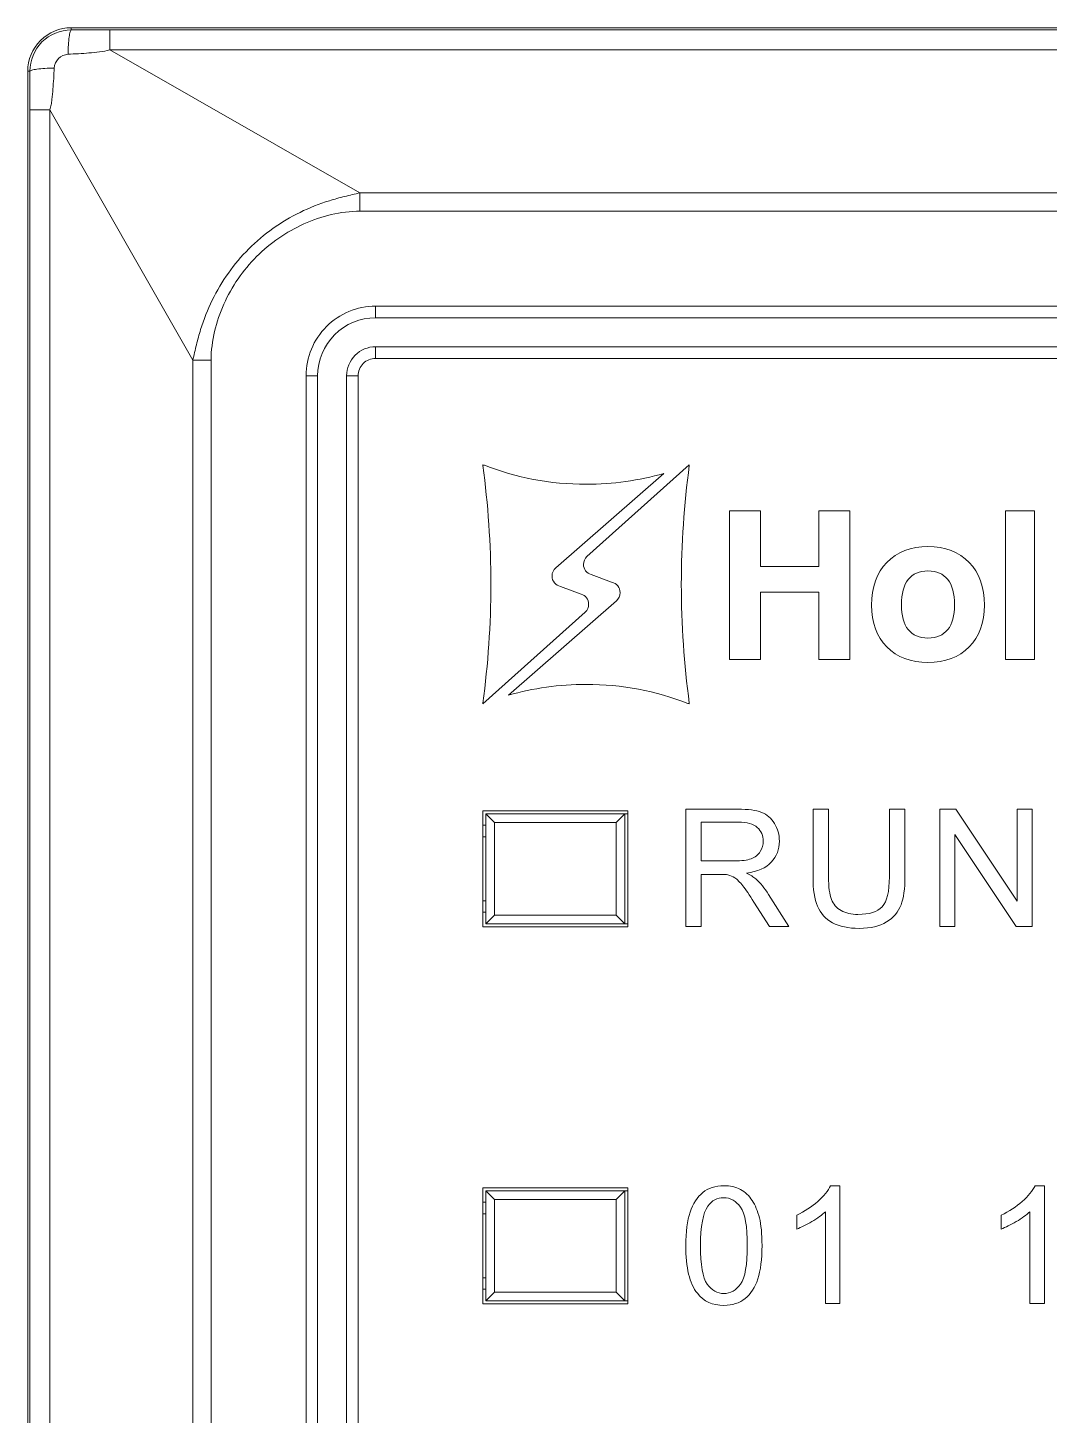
# Model space of a CAD drawing. Header units: millimetres. Extents: x 33157 to 59611, y -29750 to 1750.
# Drawn here: x 53816.45 to 53834.07, y 1219.57 to 1243.49 of the extents above; entities that cross this region are included whole.
import ezdxf

# ---------------------------------------------------------------- set-up
doc = ezdxf.new("R2010")
doc.units = ezdxf.units.MM
doc.layers.get('0').update_dxf_attribs({"lineweight": 18})

msp = doc.modelspace()

# ---------------------------------------------------------------- linework, layer by layer
at = {"lineweight": 9}
for p, q in [((53817.20332195386, 1243.488717088622), (53817.20332195386, 1243.451817088622)), ((53817.86752195386, 1243.451017088621), (53817.86752195386, 1243.109217088626)), ((53816.45332195386, 1242.738717088622), (53816.45332195386, 1144.238817088626)), ((53816.49112195386, 1242.074517088622), (53816.49112195386, 1242.074517088622)), ((53816.49112195386, 1242.074517088622), (53816.49112195386, 1144.903017088626)), ((53816.83292195385, 1242.074517088622), (53816.83292195385, 1242.074517088622)), ((53816.83292195385, 1242.074517088622), (53816.83292195385, 1144.903017088626)), ((53822.18392195387, 1240.642617088619), (53822.18392195387, 1240.326417088625)), ((53822.45332195386, 1238.688717088619), (53822.45332195386, 1238.488717088622)), ((53822.45332195386, 1237.988717088622), (53822.45332195386, 1237.788717088624)), ((53819.29942195389, 1237.758117088626), (53819.29942195389, 1149.219417088622)), ((53819.61562195383, 1237.758117088626), (53819.61562195383, 1149.219417088622)), ((53821.25332195379, 1237.488717088622), (53821.25332195379, 1237.488717088622)), ((53821.25332195379, 1237.488717088622), (53821.25332195379, 1149.488817088626)), ((53821.45332195386, 1237.488717088622), (53821.45332195386, 1237.488717088622)), ((53821.45332195386, 1237.488717088622), (53821.45332195386, 1149.488817088626)), ((53821.95332195386, 1237.488717088622), (53821.95332195386, 1149.488817088626)), ((53822.15332195388, 1237.488717088622), (53822.15332195388, 1149.488817088626)), ((53824.30332195384, 1229.988717088622), (53824.30332195384, 1227.988717088622)), ((53824.35332195389, 1229.938717088619), (53824.35332195389, 1228.038717088624)), ((53824.50332195385, 1229.788717088624), (53824.50332195385, 1228.188717088626)), ((53826.60332195389, 1229.788717088624), (53826.60332195389, 1228.188717088626)), ((53826.75332195385, 1229.938717088619), (53826.75332195385, 1228.038717088624)), ((53826.80332195384, 1229.988717088622), (53826.80332195384, 1227.988717088622)), ((53824.30332195384, 1223.488717088622), (53824.30332195384, 1221.488717088622)), ((53824.35332195389, 1223.438717088619), (53824.35332195389, 1221.538717088624)), ((53826.75332195385, 1223.438717088619), (53826.75332195385, 1221.538717088624)), ((53826.80332195384, 1223.488717088622), (53826.80332195384, 1221.488717088622)), ((53824.50332195385, 1223.288717088624), (53824.50332195385, 1221.688717088626)), ((53826.60332195389, 1223.288717088624), (53826.60332195389, 1221.688717088626))]:
    msp.add_line(p, q, dxfattribs=at)
for points, knots in [([(53817.20332195386, 1243.488717088622), (53817.0044219539, 1243.488717088622), (53816.81372195387, 1243.409717088624), (53816.67302195388, 1243.269017088627), (53816.53242195384, 1243.128417088621), (53816.45332195386, 1242.937617088625), (53816.45332195386, 1242.738717088622)], [0, 0, 0, 0, 166070.6413442097, 166070.6413442097, 166070.6413442097, 332141.2826884193, 332141.2826884193, 332141.2826884193, 332141.2826884193]), ([(53817.20332195386, 1243.451817088622), (53817.01422195385, 1243.451917088627), (53816.8327219539, 1243.376817088625), (53816.69902195389, 1243.243117088627), (53816.56522195382, 1243.109317088624), (53816.49012195387, 1242.927917088622), (53816.49022195381, 1242.738717088622)], [0, 0, 0, 0, 166070.7921589367, 166070.7921589367, 166070.7921589367, 332141.5843178734, 332141.5843178734, 332141.5843178734, 332141.5843178734]), ([(53817.20332195386, 1243.451817088622), (53817.19892195389, 1243.451117088626), (53817.19602195381, 1243.446917088623), (53817.19362195381, 1243.442717088627), (53817.18902195388, 1243.434617088628), (53817.18642195388, 1243.426817088621), (53817.18412195388, 1243.418817088627), (53817.18062195389, 1243.406517088617), (53817.17762195387, 1243.393617088623), (53817.17522195387, 1243.380717088621), (53817.17192195383, 1243.363717088622), (53817.16932195388, 1243.346717088622), (53817.16712195389, 1243.329717088622), (53817.16132195385, 1243.285117088621), (53817.15742195384, 1243.240017088625), (53817.15452195382, 1243.194917088622), (53817.15102195388, 1243.140417088624), (53817.14892195384, 1243.085917088625), (53817.14782195391, 1243.031317088622)], [0, 0, 0, 0, 140990.8386749914, 140990.8386749914, 140990.8386749914, 281981.6773499827, 281981.6773499827, 281981.6773499827, 422972.5160249741, 422972.5160249741, 422972.5160249741, 563963.3546999654, 563963.3546999654, 563963.3546999654, 704954.1933749568, 704954.1933749568, 704954.1933749568, 845945.0320499482, 845945.0320499482, 845945.0320499482, 845945.0320499482]), ([(53816.91072195388, 1242.794217088624), (53816.91392195386, 1242.853717088627), (53816.94182195384, 1242.91301708862), (53816.98532195387, 1242.956617088625), (53817.02892195385, 1243.000217088622), (53817.08832195382, 1243.028117088623), (53817.14782195391, 1243.031317088622)], [0, 0, 0, 0, 166072.6093160397, 166072.6093160397, 166072.6093160397, 332145.2186320794, 332145.2186320794, 332145.2186320794, 332145.2186320794]), ([(53817.14782195391, 1243.031317088622), (53817.2080219538, 1243.034617088626), (53817.26822195386, 1243.03801708862), (53817.32852195387, 1243.041617088624), (53817.38882195383, 1243.045317088625), (53817.44922195384, 1243.049317088619), (53817.50942195385, 1243.054117088621), (53817.56962195386, 1243.059017088621), (53817.62972195386, 1243.064917088625), (53817.69012195382, 1243.07201708862), (53817.75042195389, 1243.079117088623), (53817.81112195386, 1243.087517088621), (53817.86752195386, 1243.109217088626)], [0, 0, 0, 0, 147262.2330783407, 147262.2330783407, 147262.2330783407, 294524.4661566815, 294524.4661566815, 294524.4661566815, 441786.6992350222, 441786.6992350222, 441786.6992350222, 589048.932313363, 589048.932313363, 589048.932313363, 589048.932313363]), ([(53816.49022195381, 1242.738717088622), (53816.49092195385, 1242.74311708862), (53816.49522195388, 1242.746017088619), (53816.49932195384, 1242.748417088624), (53816.50742195381, 1242.753117088622), (53816.51522195384, 1242.755617088624), (53816.52332195381, 1242.757917088624), (53816.53552195381, 1242.76151708862), (53816.54842195384, 1242.764417088627), (53816.56132195381, 1242.766917088622), (53816.57832195386, 1242.770217088626), (53816.59532195386, 1242.772717088621), (53816.61232195385, 1242.774917088624), (53816.65702195382, 1242.780817088628), (53816.70202195386, 1242.784617088626), (53816.74712195385, 1242.787517088626), (53816.80162195382, 1242.791017088625), (53816.8561219539, 1242.793117088622), (53816.91072195388, 1242.794217088624)], [0, 0, 0, 0, 140990.0165780626, 140990.0165780626, 140990.0165780626, 281980.0331561251, 281980.0331561251, 281980.0331561251, 422970.0497341877, 422970.0497341877, 422970.0497341877, 563960.0663122502, 563960.0663122502, 563960.0663122502, 704950.0828903127, 704950.0828903127, 704950.0828903127, 845940.0994683753, 845940.0994683753, 845940.0994683753, 845940.0994683753]), ([(53816.83292195385, 1242.074517088622), (53816.84402195385, 1242.102617088625), (53816.85082195383, 1242.132217088627), (53816.85642195386, 1242.162017088624), (53816.86202195384, 1242.191817088628), (53816.86632195381, 1242.221817088619), (53816.87012195387, 1242.251817088625), (53816.87772195382, 1242.31191708862), (53816.88312195385, 1242.372217088625), (53816.8879219539, 1242.43261708862), (53816.89262195383, 1242.492917088625), (53816.89672195385, 1242.553217088622), (53816.90042195385, 1242.613517088619), (53816.90412195386, 1242.673717088627), (53816.9075219539, 1242.734017088624), (53816.91072195388, 1242.794217088624)], [0, 0, 0, 0, 143622.5655447917, 143622.5655447917, 143622.5655447917, 287245.1310895834, 287245.1310895834, 287245.1310895834, 430867.6966343753, 430867.6966343753, 430867.6966343753, 574490.2621791669, 574490.2621791669, 574490.2621791669, 718112.8277239586, 718112.8277239586, 718112.8277239586, 718112.8277239586]), ([(53822.18392195387, 1240.642617088619), (53822.09582195382, 1240.620917088622), (53822.00722195386, 1240.601417088627), (53821.91912195387, 1240.579617088624), (53821.83092195387, 1240.557717088625), (53821.7433219539, 1240.533517088625), (53821.65662195386, 1240.506417088626), (53821.48332195383, 1240.452017088625), (53821.31352195386, 1240.385717088619), (53821.1501219539, 1240.306017088624), (53820.98672195388, 1240.226317088622), (53820.82982195388, 1240.133417088626), (53820.68162195382, 1240.028117088623), (53820.53352195389, 1239.922717088623), (53820.39412195385, 1239.80501708862), (53820.26562195385, 1239.676517088621), (53820.1370219538, 1239.547917088625), (53820.01932195386, 1239.408517088625), (53819.91402195386, 1239.260417088619), (53819.80872195386, 1239.112217088623), (53819.71572195387, 1238.955317088621), (53819.63602195381, 1238.791917088624), (53819.55642195387, 1238.628517088626), (53819.49002195386, 1238.458717088623), (53819.43572195384, 1238.285417088628), (53819.40852195383, 1238.198717088621), (53819.3843219539, 1238.111117088622), (53819.36252195386, 1238.022917088623), (53819.34062195387, 1237.934817088623), (53819.32112195387, 1237.84621708862), (53819.29942195389, 1237.758117088626)], [0, 0, 0, 0, 135985.941061256, 135985.941061256, 135985.941061256, 271971.8821225119, 271971.8821225119, 271971.8821225119, 407957.8231837678, 407957.8231837678, 407957.8231837678, 543943.7642450238, 543943.7642450238, 543943.7642450238, 679929.7053062797, 679929.7053062797, 679929.7053062797, 815915.6463675358, 815915.6463675358, 815915.6463675358, 951901.5874287917, 951901.5874287917, 951901.5874287917, 1087887.528490048, 1087887.528490048, 1087887.528490048, 1223873.469551303, 1223873.469551303, 1223873.469551303, 1359859.410612559, 1359859.410612559, 1359859.410612559, 1359859.410612559]), ([(53822.18392195387, 1240.326417088625), (53822.01792195385, 1240.326417088625), (53821.85152195386, 1240.304217088626), (53821.6893219539, 1240.266317088623), (53821.52712195388, 1240.228317088622), (53821.36912195388, 1240.174717088623), (53821.21712195388, 1240.106617088626), (53820.91432195387, 1239.97091708862), (53820.63552195385, 1239.778117088623), (53820.39972195388, 1239.542317088621), (53820.16392195386, 1239.306517088626), (53819.97112195384, 1239.027717088619), (53819.83552195386, 1238.724917088621), (53819.76742195382, 1238.573017088624), (53819.71372195389, 1238.414917088623), (53819.67572195389, 1238.252717088624), (53819.63782195384, 1238.090517088626), (53819.61542195382, 1237.924217088621), (53819.61562195383, 1237.758117088626)], [0, 0, 0, 0, 141003.238284278, 141003.238284278, 141003.238284278, 282006.4765685559, 282006.4765685559, 282006.4765685559, 423009.7148528338, 423009.7148528338, 423009.7148528338, 564012.9531371117, 564012.9531371117, 564012.9531371117, 705016.1914213897, 705016.1914213897, 705016.1914213897, 846019.4297056677, 846019.4297056677, 846019.4297056677, 846019.4297056677]), ([(53822.45332195386, 1238.688717088619), (53822.13512195388, 1238.688717088619), (53821.82992195388, 1238.562317088625), (53821.60482195384, 1238.337217088629), (53821.37982195387, 1238.112217088623), (53821.25342195386, 1237.806917088623), (53821.25342195386, 1237.488717088622)], [0, 0, 0, 0, 166093.0982008447, 166093.0982008447, 166093.0982008447, 332186.1964016894, 332186.1964016894, 332186.1964016894, 332186.1964016894]), ([(53822.45332195386, 1238.488717088622), (53822.18812195384, 1238.488717088622), (53821.93382195381, 1238.383317088621), (53821.74622195386, 1238.195817088621), (53821.55872195386, 1238.008317088621), (53821.45332195386, 1237.753917088623), (53821.45332195386, 1237.488717088622)], [0, 0, 0, 0, 166093.9180353395, 166093.9180353395, 166093.9180353395, 332187.836070679, 332187.836070679, 332187.836070679, 332187.836070679]), ([(53822.45332195386, 1237.988717088622), (53822.32072195385, 1237.988717088622), (53822.19362195381, 1237.936017088621), (53822.0998219539, 1237.842217088626), (53822.00602195386, 1237.748517088621), (53821.95332195386, 1237.621317088626), (53821.95332195386, 1237.488717088622)], [0, 0, 0, 0, 166095.9680945651, 166095.9680945651, 166095.9680945651, 332191.9361891302, 332191.9361891302, 332191.9361891302, 332191.9361891302]), ([(53822.45332195386, 1237.788717088624), (53822.37382195387, 1237.788717088624), (53822.29752195386, 1237.757117088622), (53822.24122195386, 1237.700817088626), (53822.18502195381, 1237.644617088619), (53822.15332195388, 1237.568317088619), (53822.15332195388, 1237.488717088622)], [0, 0, 0, 0, 166096.7880833786, 166096.7880833786, 166096.7880833786, 332193.5761667573, 332193.5761667573, 332193.5761667573, 332193.5761667573])]:
    msp.add_open_spline(points, degree=3, knots=knots, dxfattribs=at)
for points in [[(53850.40332195382, 1243.488717088622), (53850.40332195382, 1243.488717088622), (53817.20332195386, 1243.488717088622), (53817.20332195386, 1243.488717088622)], [(53817.20332195386, 1243.451817088622), (53817.42472195384, 1243.45131708862), (53817.64612195383, 1243.451017088621), (53817.86752195386, 1243.451017088621)], [(53817.86752195386, 1243.451017088621), (53817.86752195386, 1243.451017088621), (53849.73922195382, 1243.451017088621), (53849.73922195382, 1243.451017088621)], [(53817.86752195386, 1243.109217088626), (53817.86752195386, 1243.109217088626), (53849.73922195382, 1243.109217088626), (53849.73922195382, 1243.109217088626)], [(53817.86752195386, 1243.109217088626), (53817.86752195386, 1243.109217088626), (53822.18392195387, 1240.642617088619), (53822.18392195387, 1240.642617088619)], [(53816.49022195381, 1242.738717088622), (53816.49022195381, 1242.738717088622), (53816.45332195386, 1242.738717088622), (53816.45332195386, 1242.738717088622)], [(53816.49112195386, 1242.074517088622), (53816.49102195385, 1242.295917088624), (53816.49072195389, 1242.517317088627), (53816.49022195381, 1242.738717088622)], [(53816.49112195386, 1242.074517088622), (53816.49112195386, 1242.074517088622), (53816.83292195385, 1242.074517088622), (53816.83292195385, 1242.074517088622)], [(53816.83292195385, 1242.074517088622), (53816.83292195385, 1242.074517088622), (53819.29942195389, 1237.758117088626), (53819.29942195389, 1237.758117088626)], [(53845.42272195387, 1240.642617088619), (53845.42272195387, 1240.642617088619), (53822.18392195387, 1240.642617088619), (53822.18392195387, 1240.642617088619)], [(53845.42272195387, 1240.326417088625), (53845.42272195387, 1240.326417088625), (53822.18392195387, 1240.326417088625), (53822.18392195387, 1240.326417088625)], [(53822.45332195386, 1238.688717088619), (53822.45332195386, 1238.688717088619), (53845.15332195388, 1238.688717088619), (53845.15332195388, 1238.688717088619)], [(53822.45332195386, 1238.488717088622), (53822.45332195386, 1238.488717088622), (53845.15332195388, 1238.488717088622), (53845.15332195388, 1238.488717088622)], [(53845.15332195388, 1237.988717088622), (53845.15332195388, 1237.988717088622), (53822.45332195386, 1237.988717088622), (53822.45332195386, 1237.988717088622)], [(53819.61562195383, 1237.758117088626), (53819.61562195383, 1237.758117088626), (53819.29942195389, 1237.758117088626), (53819.29942195389, 1237.758117088626)], [(53845.15332195388, 1237.788717088624), (53845.15332195388, 1237.788717088624), (53822.45332195386, 1237.788717088624), (53822.45332195386, 1237.788717088624)], [(53821.25332195379, 1237.488717088622), (53821.25332195379, 1237.488717088622), (53821.45332195386, 1237.488717088622), (53821.45332195386, 1237.488717088622)], [(53822.15332195388, 1237.488717088622), (53822.15332195388, 1237.488717088622), (53821.95332195386, 1237.488717088622), (53821.95332195386, 1237.488717088622)], [(53826.80332195384, 1229.988717088622), (53826.80332195384, 1229.988717088622), (53824.30332195384, 1229.988717088622), (53824.30332195384, 1229.988717088622)], [(53824.35332195389, 1229.938717088619), (53824.35332195389, 1229.938717088619), (53826.80332195384, 1229.938717088619), (53826.80332195384, 1229.938717088619)], [(53824.35332195389, 1229.938717088619), (53824.35332195389, 1229.938717088619), (53824.50332195385, 1229.788717088624), (53824.50332195385, 1229.788717088624)], [(53826.60332195389, 1229.788717088624), (53826.60332195389, 1229.788717088624), (53824.50332195385, 1229.788717088624), (53824.50332195385, 1229.788717088624)], [(53826.75332195385, 1229.938717088619), (53826.75332195385, 1229.938717088619), (53826.60332195389, 1229.788717088624), (53826.60332195389, 1229.788717088624)], [(53824.35332195389, 1229.738717088622), (53824.35332195389, 1229.738717088622), (53824.30332195384, 1229.738717088622), (53824.30332195384, 1229.738717088622)], [(53824.35332195389, 1229.538717088624), (53824.35332195389, 1229.538717088624), (53824.30332195384, 1229.538717088624), (53824.30332195384, 1229.538717088624)], [(53824.30332195384, 1228.438717088619), (53824.30332195384, 1228.438717088619), (53824.35332195389, 1228.438717088619), (53824.35332195389, 1228.438717088619)], [(53824.30332195384, 1228.238717088622), (53824.30332195384, 1228.238717088622), (53824.35332195389, 1228.238717088622), (53824.35332195389, 1228.238717088622)], [(53824.35332195389, 1228.038717088624), (53824.35332195389, 1228.038717088624), (53824.50332195385, 1228.188717088626), (53824.50332195385, 1228.188717088626)], [(53824.50332195385, 1228.188717088626), (53824.50332195385, 1228.188717088626), (53826.60332195389, 1228.188717088626), (53826.60332195389, 1228.188717088626)], [(53826.75332195385, 1228.038717088624), (53826.75332195385, 1228.038717088624), (53826.60332195389, 1228.188717088626), (53826.60332195389, 1228.188717088626)], [(53824.30332195384, 1227.988717088622), (53824.30332195384, 1227.988717088622), (53826.80332195384, 1227.988717088622), (53826.80332195384, 1227.988717088622)], [(53824.35332195389, 1228.038717088624), (53824.35332195389, 1228.038717088624), (53826.80332195384, 1228.038717088624), (53826.80332195384, 1228.038717088624)], [(53826.80332195384, 1223.488717088622), (53826.80332195384, 1223.488717088622), (53824.30332195384, 1223.488717088622), (53824.30332195384, 1223.488717088622)], [(53824.35332195389, 1223.438717088619), (53824.35332195389, 1223.438717088619), (53826.80332195384, 1223.438717088619), (53826.80332195384, 1223.438717088619)], [(53824.35332195389, 1223.438717088619), (53824.35332195389, 1223.438717088619), (53824.50332195385, 1223.288717088624), (53824.50332195385, 1223.288717088624)], [(53826.75332195385, 1223.438717088619), (53826.75332195385, 1223.438717088619), (53826.60332195389, 1223.288717088624), (53826.60332195389, 1223.288717088624)], [(53824.35332195389, 1223.238717088622), (53824.35332195389, 1223.238717088622), (53824.30332195384, 1223.238717088622), (53824.30332195384, 1223.238717088622)], [(53826.60332195389, 1223.288717088624), (53826.60332195389, 1223.288717088624), (53824.50332195385, 1223.288717088624), (53824.50332195385, 1223.288717088624)], [(53824.35332195389, 1223.038717088624), (53824.35332195389, 1223.038717088624), (53824.30332195384, 1223.038717088624), (53824.30332195384, 1223.038717088624)], [(53824.30332195384, 1221.938717088626), (53824.30332195384, 1221.938717088626), (53824.35332195389, 1221.938717088626), (53824.35332195389, 1221.938717088626)], [(53824.30332195384, 1221.738717088622), (53824.30332195384, 1221.738717088622), (53824.35332195389, 1221.738717088622), (53824.35332195389, 1221.738717088622)], [(53824.35332195389, 1221.538717088624), (53824.35332195389, 1221.538717088624), (53824.50332195385, 1221.688717088626), (53824.50332195385, 1221.688717088626)], [(53824.50332195385, 1221.688717088626), (53824.50332195385, 1221.688717088626), (53826.60332195389, 1221.688717088626), (53826.60332195389, 1221.688717088626)], [(53826.75332195385, 1221.538717088624), (53826.75332195385, 1221.538717088624), (53826.60332195389, 1221.688717088626), (53826.60332195389, 1221.688717088626)], [(53824.30332195384, 1221.488717088622), (53824.30332195384, 1221.488717088622), (53826.80332195384, 1221.488717088622), (53826.80332195384, 1221.488717088622)], [(53824.35332195389, 1221.538717088624), (53824.35332195389, 1221.538717088624), (53826.80332195384, 1221.538717088624), (53826.80332195384, 1221.538717088624)]]:
    msp.add_open_spline(points, degree=3, dxfattribs=at)
for points, knots in [([(53825.99852195386, 1233.725117088623), (53825.99852195386, 1233.725117088623), (53825.99852195386, 1233.725317088618), (53825.99852195386, 1233.725317088618), (53825.99852195386, 1233.725317088618), (53825.64292195391, 1233.855317088623), (53825.64292195391, 1233.855317088623), (53825.55892195382, 1233.873017088627), (53825.49602195386, 1233.947517088622), (53825.49602195386, 1234.036717088624), (53825.49602195386, 1234.092417088621), (53825.52102195388, 1234.141717088627), (53825.55982195386, 1234.175717088627), (53825.55982195386, 1234.175717088627), (53825.5595219539, 1234.177217088625), (53825.5595219539, 1234.177217088625), (53825.5595219539, 1234.177217088625), (53827.42232195385, 1235.805717088624), (53827.42232195385, 1235.805717088624), (53826.9969219539, 1235.683917088624), (53826.54792195388, 1235.618017088622), (53826.08352195388, 1235.618017088622), (53825.46512195384, 1235.618017088622), (53824.87442195384, 1235.734417088621), (53824.3306219538, 1235.94501708862), (53824.32142195383, 1235.948217088619), (53824.31242195387, 1235.950917088623), (53824.30332195384, 1235.954117088623), (53824.30332195384, 1235.954117088623), (53824.30332195384, 1235.942317088622), (53824.30332195384, 1235.942317088622), (53824.39342195387, 1235.272317088624), (53824.44102195386, 1234.588717088627), (53824.44102195386, 1233.893917088623), (53824.44102195386, 1233.199217088623), (53824.39342195387, 1232.515517088621), (53824.30332195384, 1231.845517088623), (53824.30332195384, 1231.845517088623), (53824.30332195384, 1231.830817088623), (53824.30332195384, 1231.830817088623), (53824.30332195384, 1231.830817088623), (53826.07052195384, 1233.414217088619), (53826.07052195384, 1233.414217088619), (53826.07052195384, 1233.414217088619), (53826.07022195383, 1233.415217088623), (53826.07022195383, 1233.415217088623), (53826.10552195388, 1233.449117088625), (53826.12762195382, 1233.496417088624), (53826.12762195382, 1233.549217088621), (53826.12762195382, 1233.631717088625), (53826.07332195386, 1233.701117088626), (53825.99852195386, 1233.725117088623)], [0, 0, 0, 0, 132937.7111052367, 132937.7111052367, 132937.7111052367, 265875.4222104733, 265875.4222104733, 265875.4222104733, 398813.13331571, 398813.13331571, 398813.13331571, 531750.8444209467, 531750.8444209467, 531750.8444209467, 664688.5555261832, 664688.5555261832, 664688.5555261832, 797626.26663142, 797626.26663142, 797626.26663142, 930563.9777366567, 930563.9777366567, 930563.9777366567, 1063501.688841893, 1063501.688841893, 1063501.688841893, 1196439.39994713, 1196439.39994713, 1196439.39994713, 1329377.111052367, 1329377.111052367, 1329377.111052367, 1462314.822157603, 1462314.822157603, 1462314.822157603, 1595252.53326284, 1595252.53326284, 1595252.53326284, 1728190.244368077, 1728190.244368077, 1728190.244368077, 1861127.955473313, 1861127.955473313, 1861127.955473313, 1994065.66657855, 1994065.66657855, 1994065.66657855, 2127003.377683787, 2127003.377683787, 2127003.377683787, 2259941.088789023, 2259941.088789023, 2259941.088789023, 2259941.088789023]), ([(53826.16852195384, 1234.060817088619), (53826.16852195384, 1234.060817088619), (53826.16852195384, 1234.060717088622), (53826.16852195384, 1234.060717088622), (53826.16852195384, 1234.060717088622), (53826.52412195385, 1233.930717088624), (53826.52412195385, 1233.930717088624), (53826.60812195388, 1233.912817088625), (53826.67102195384, 1233.838517088618), (53826.67102195384, 1233.74941708862), (53826.67102195384, 1233.693517088621), (53826.64602195382, 1233.644217088622), (53826.6072219539, 1233.610217088623), (53826.6072219539, 1233.610217088623), (53826.60752195385, 1233.608817088622), (53826.60752195385, 1233.608817088622), (53826.60752195385, 1233.608817088622), (53824.74472195385, 1231.980217088625), (53824.74472195385, 1231.980217088625), (53825.1701219538, 1232.101917088621), (53825.61902195388, 1232.16791708862), (53826.08372195389, 1232.16791708862), (53826.70192195386, 1232.16791708862), (53827.2927219538, 1232.051617088626), (53827.83652195385, 1231.840917088623), (53827.84562195387, 1231.837717088624), (53827.85452195383, 1231.835017088619), (53827.86382195386, 1231.832017088622), (53827.86382195386, 1231.832017088622), (53827.86382195386, 1231.84361708862), (53827.86382195386, 1231.84361708862), (53827.77362195389, 1232.513717088623), (53827.72592195389, 1233.197217088622), (53827.72592195389, 1233.892217088622), (53827.72592195389, 1234.586917088622), (53827.77362195389, 1235.270517088619), (53827.86382195386, 1235.940717088619), (53827.86382195386, 1235.940717088619), (53827.86382195386, 1235.955017088622), (53827.86382195386, 1235.955017088622), (53827.86382195386, 1235.955017088622), (53826.09652195386, 1234.371917088618), (53826.09652195386, 1234.371917088618), (53826.09652195386, 1234.371917088618), (53826.09682195387, 1234.370717088627), (53826.09682195387, 1234.370717088627), (53826.06152195388, 1234.336917088622), (53826.03932195387, 1234.289617088624), (53826.03932195387, 1234.236917088623), (53826.03932195387, 1234.154117088627), (53826.0938219539, 1234.084917088622), (53826.16852195384, 1234.060817088619)], [0, 0, 0, 0, 132943.2483613268, 132943.2483613268, 132943.2483613268, 265886.4967226535, 265886.4967226535, 265886.4967226535, 398829.7450839803, 398829.7450839803, 398829.7450839803, 531772.993445307, 531772.993445307, 531772.993445307, 664716.2418066338, 664716.2418066338, 664716.2418066338, 797659.4901679606, 797659.4901679606, 797659.4901679606, 930602.7385292874, 930602.7385292874, 930602.7385292874, 1063545.986890614, 1063545.986890614, 1063545.986890614, 1196489.235251941, 1196489.235251941, 1196489.235251941, 1329432.483613268, 1329432.483613268, 1329432.483613268, 1462375.731974595, 1462375.731974595, 1462375.731974595, 1595318.980335921, 1595318.980335921, 1595318.980335921, 1728262.228697248, 1728262.228697248, 1728262.228697248, 1861205.477058575, 1861205.477058575, 1861205.477058575, 1994148.725419902, 1994148.725419902, 1994148.725419902, 2127091.973781228, 2127091.973781228, 2127091.973781228, 2260035.222142555, 2260035.222142555, 2260035.222142555, 2260035.222142555]), ([(53828.55752195381, 1235.162417088621), (53828.55752195381, 1235.162417088621), (53828.82492195382, 1235.162417088621), (53828.82492195382, 1235.162417088621), (53828.82492195382, 1235.162417088621), (53829.09422195386, 1235.162417088621), (53829.09422195386, 1235.162417088621), (53829.09422195386, 1235.162417088621), (53829.09422195386, 1234.201717088625), (53829.09422195386, 1234.201717088625), (53829.09422195386, 1234.201717088625), (53830.09782195386, 1234.201717088625), (53830.09782195386, 1234.201717088625), (53830.09782195386, 1234.201717088625), (53830.09782195386, 1235.162417088621), (53830.09782195386, 1235.162417088621), (53830.09782195386, 1235.162417088621), (53830.36522195387, 1235.162417088621), (53830.36522195387, 1235.162417088621), (53830.36522195387, 1235.162417088621), (53830.63452195386, 1235.162417088621), (53830.63452195386, 1235.162417088621), (53830.63452195386, 1235.162417088621), (53830.63452195386, 1232.596117088622), (53830.63452195386, 1232.596117088622), (53830.63452195386, 1232.596117088622), (53830.36702195384, 1232.596117088622), (53830.36702195384, 1232.596117088622), (53830.36702195384, 1232.596117088622), (53830.09782195386, 1232.596117088622), (53830.09782195386, 1232.596117088622), (53830.09782195386, 1232.596117088622), (53830.09782195386, 1233.759717088622), (53830.09782195386, 1233.759717088622), (53830.09782195386, 1233.759717088622), (53829.09422195386, 1233.759717088622), (53829.09422195386, 1233.759717088622), (53829.09422195386, 1233.759717088622), (53829.09422195386, 1232.596117088622), (53829.09422195386, 1232.596117088622), (53829.09422195386, 1232.596117088622), (53828.82672195385, 1232.596117088622), (53828.82672195385, 1232.596117088622), (53828.82672195385, 1232.596117088622), (53828.55752195381, 1232.596117088622), (53828.55752195381, 1232.596117088622), (53828.55752195381, 1232.596117088622), (53828.55752195381, 1235.162417088621), (53828.55752195381, 1235.162417088621)], [0, 0, 0, 0, 133190.4335982634, 133190.4335982634, 133190.4335982634, 266380.8671965267, 266380.8671965267, 266380.8671965267, 399571.3007947901, 399571.3007947901, 399571.3007947901, 532761.7343930535, 532761.7343930535, 532761.7343930535, 665952.1679913169, 665952.1679913169, 665952.1679913169, 799142.6015895802, 799142.6015895802, 799142.6015895802, 932333.0351878435, 932333.0351878435, 932333.0351878435, 1065523.468786107, 1065523.468786107, 1065523.468786107, 1198713.90238437, 1198713.90238437, 1198713.90238437, 1331904.335982634, 1331904.335982634, 1331904.335982634, 1465094.769580897, 1465094.769580897, 1465094.769580897, 1598285.20317916, 1598285.20317916, 1598285.20317916, 1731475.636777424, 1731475.636777424, 1731475.636777424, 1864666.070375687, 1864666.070375687, 1864666.070375687, 1997856.50397395, 1997856.50397395, 1997856.50397395, 2131046.937572214, 2131046.937572214, 2131046.937572214, 2131046.937572214]), ([(53833.31772195383, 1235.162417088621), (53833.31772195383, 1235.162417088621), (53833.56722195386, 1235.162417088621), (53833.56722195386, 1235.162417088621), (53833.56722195386, 1235.162417088621), (53833.81842195392, 1235.162417088621), (53833.81842195392, 1235.162417088621), (53833.81842195392, 1235.162417088621), (53833.81842195392, 1232.596117088622), (53833.81842195392, 1232.596117088622), (53833.81842195392, 1232.596117088622), (53833.56902195383, 1232.596117088622), (53833.56902195383, 1232.596117088622), (53833.56902195383, 1232.596117088622), (53833.31772195383, 1232.596117088622), (53833.31772195383, 1232.596117088622), (53833.31772195383, 1232.596117088622), (53833.31772195383, 1235.162417088621), (53833.31772195383, 1235.162417088621)], [0, 0, 0, 0, 141044.3534884877, 141044.3534884877, 141044.3534884877, 282088.7069769753, 282088.7069769753, 282088.7069769753, 423133.0604654629, 423133.0604654629, 423133.0604654629, 564177.4139539505, 564177.4139539505, 564177.4139539505, 705221.7674424382, 705221.7674424382, 705221.7674424382, 846266.1209309258, 846266.1209309258, 846266.1209309258, 846266.1209309258]), ([(53831.27212195387, 1232.813417088626), (53831.09682195387, 1232.991417088626), (53831.00922195384, 1233.231717088624), (53831.00922195384, 1233.534217088622), (53831.00922195384, 1233.843617088627), (53831.09682195387, 1234.089417088624), (53831.27212195387, 1234.271417088625), (53831.44732195387, 1234.453417088618), (53831.68342195385, 1234.544517088623), (53831.98042195381, 1234.544517088623), (53832.27962195382, 1234.544517088623), (53832.51652195384, 1234.453417088618), (53832.69132195388, 1234.271417088625), (53832.86592195385, 1234.089417088624), (53832.95332195386, 1233.843617088627), (53832.95332195386, 1233.534217088622), (53832.95332195386, 1233.231717088624), (53832.86592195385, 1232.991417088626), (53832.69132195388, 1232.813417088626), (53832.51652195384, 1232.635417088626), (53832.27962195382, 1232.546417088619), (53831.98042195381, 1232.546417088619), (53831.68342195385, 1232.546417088619), (53831.44732195387, 1232.635417088626), (53831.27212195387, 1232.813417088626)], [0, 0, 0, 0, 137903.1336116898, 137903.1336116898, 137903.1336116898, 275806.2672233796, 275806.2672233796, 275806.2672233796, 413709.4008350694, 413709.4008350694, 413709.4008350694, 551612.5344467591, 551612.5344467591, 551612.5344467591, 689515.6680584489, 689515.6680584489, 689515.6680584489, 827418.8016701387, 827418.8016701387, 827418.8016701387, 965321.9352818285, 965321.9352818285, 965321.9352818285, 1103225.068893518, 1103225.068893518, 1103225.068893518, 1103225.068893518]), ([(53832.32182195385, 1233.112417088625), (53832.39992195389, 1233.210217088621), (53832.43912195383, 1233.352617088625), (53832.43912195383, 1233.539817088626), (53832.43912195383, 1233.731417088624), (53832.39992195389, 1233.876817088625), (53832.32182195385, 1233.976217088624), (53832.24352195385, 1234.075517088626), (53832.12982195381, 1234.12501708862), (53831.98042195381, 1234.12501708862), (53831.83092195387, 1234.12501708862), (53831.7175219539, 1234.075517088626), (53831.63982195382, 1233.976217088624), (53831.56222195386, 1233.876817088625), (53831.52342195388, 1233.731417088624), (53831.52342195388, 1233.539817088626), (53831.52342195388, 1233.352617088625), (53831.56222195386, 1233.210217088621), (53831.63982195382, 1233.112417088625), (53831.7175219539, 1233.01471708862), (53831.83092195387, 1232.965917088623), (53831.98042195381, 1232.965917088623), (53832.12982195381, 1232.965917088623), (53832.24352195385, 1233.01471708862), (53832.32182195385, 1233.112417088625)], [0, 0, 0, 0, 137904.4590416507, 137904.4590416507, 137904.4590416507, 275808.9180833014, 275808.9180833014, 275808.9180833014, 413713.3771249521, 413713.3771249521, 413713.3771249521, 551617.8361666028, 551617.8361666028, 551617.8361666028, 689522.2952082534, 689522.2952082534, 689522.2952082534, 827426.7542499042, 827426.7542499042, 827426.7542499042, 965331.213291555, 965331.213291555, 965331.213291555, 1103235.672333206, 1103235.672333206, 1103235.672333206, 1103235.672333206]), ([(53827.80312195389, 1227.995817088624), (53827.80312195389, 1227.995817088624), (53827.80312195389, 1230.016517088618), (53827.80312195389, 1230.016517088618), (53827.80312195389, 1230.016517088618), (53828.69862195387, 1230.016517088618), (53828.69862195387, 1230.016517088618), (53828.87882195388, 1230.016517088618), (53829.01572195392, 1229.998217088622), (53829.10932195382, 1229.961917088622), (53829.2029219539, 1229.925717088627), (53829.27772195391, 1229.861717088621), (53829.33362195383, 1229.770017088624), (53829.38962195387, 1229.678317088627), (53829.41742195391, 1229.576717088625), (53829.41742195391, 1229.465717088628), (53829.41742195391, 1229.322217088622), (53829.37082195385, 1229.20131708862), (53829.27812195387, 1229.103017088623), (53829.18552195389, 1229.004717088625), (53829.04252195385, 1228.942617088622), (53828.8487219539, 1228.915817088622), (53828.91972195384, 1228.882017088625), (53828.97332195388, 1228.848117088623), (53829.01002195382, 1228.815217088624), (53829.08812195386, 1228.743717088626), (53829.16192195382, 1228.65381708862), (53829.23112195385, 1228.546117088627), (53829.23112195385, 1228.546117088627), (53829.58062195386, 1227.995817088624), (53829.58062195386, 1227.995817088624), (53829.58062195386, 1227.995817088624), (53829.24662195383, 1227.995817088624), (53829.24662195383, 1227.995817088624), (53829.24662195383, 1227.995817088624), (53828.97942195382, 1228.416317088624), (53828.97942195382, 1228.416317088624), (53828.90182195392, 1228.538117088625), (53828.83742195383, 1228.630817088626), (53828.78712195383, 1228.695217088622), (53828.73632195392, 1228.759717088622), (53828.69112195387, 1228.804417088621), (53828.65112195383, 1228.830217088624), (53828.61162195387, 1228.855617088622), (53828.57072195385, 1228.873517088621), (53828.52932195387, 1228.883917088628), (53828.49922195389, 1228.890017088619), (53828.44982195387, 1228.893317088623), (53828.38072195385, 1228.893317088623), (53828.38072195385, 1228.893317088623), (53828.07122195382, 1228.893317088623), (53828.07122195382, 1228.893317088623), (53828.07122195382, 1228.893317088623), (53828.07122195382, 1227.995817088624), (53828.07122195382, 1227.995817088624), (53828.07122195382, 1227.995817088624), (53827.80312195389, 1227.995817088624), (53827.80312195389, 1227.995817088624)], [0, 0, 0, 0, 132482.9318740959, 132482.9318740959, 132482.9318740959, 264965.8637481919, 264965.8637481919, 264965.8637481919, 397448.7956222881, 397448.7956222881, 397448.7956222881, 529931.7274963841, 529931.7274963841, 529931.7274963841, 662414.65937048, 662414.65937048, 662414.65937048, 794897.5912445759, 794897.5912445759, 794897.5912445759, 927380.523118672, 927380.523118672, 927380.523118672, 1059863.454992768, 1059863.454992768, 1059863.454992768, 1192346.386866864, 1192346.386866864, 1192346.386866864, 1324829.31874096, 1324829.31874096, 1324829.31874096, 1457312.250615056, 1457312.250615056, 1457312.250615056, 1589795.182489152, 1589795.182489152, 1589795.182489152, 1722278.114363248, 1722278.114363248, 1722278.114363248, 1854761.046237344, 1854761.046237344, 1854761.046237344, 1987243.97811144, 1987243.97811144, 1987243.97811144, 2119726.909985536, 2119726.909985536, 2119726.909985536, 2252209.841859631, 2252209.841859631, 2252209.841859631, 2384692.773733728, 2384692.773733728, 2384692.773733728, 2517175.705607824, 2517175.705607824, 2517175.705607824, 2517175.705607824]), ([(53831.31592195386, 1230.016517088618), (53831.31592195386, 1230.016517088618), (53831.58402195384, 1230.016517088618), (53831.58402195384, 1230.016517088618), (53831.58402195384, 1230.016517088618), (53831.58402195384, 1228.849517088624), (53831.58402195384, 1228.849517088624), (53831.58402195384, 1228.646317088627), (53831.56102195386, 1228.485017088628), (53831.51542195385, 1228.365517088627), (53831.46932195381, 1228.246517088628), (53831.38652195389, 1228.149117088622), (53831.26702195386, 1228.074417088625), (53831.14712195387, 1227.999617088623), (53830.99042195388, 1227.961917088622), (53830.79572195389, 1227.961917088622), (53830.60712195384, 1227.961917088622), (53830.45232195382, 1227.994417088623), (53830.33242195383, 1228.059817088623), (53830.21202195381, 1228.125217088622), (53830.12642195388, 1228.219217088627), (53830.07512195383, 1228.342917088623), (53830.02382195384, 1228.46661708862), (53829.99802195383, 1228.635517088624), (53829.99802195383, 1228.849517088624), (53829.99802195383, 1228.849517088624), (53829.99802195383, 1230.016517088618), (53829.99802195383, 1230.016517088618), (53829.99802195383, 1230.016517088618), (53830.26612195388, 1230.016517088618), (53830.26612195388, 1230.016517088618), (53830.26612195388, 1230.016517088618), (53830.26612195388, 1228.850017088626), (53830.26612195388, 1228.850017088626), (53830.26612195388, 1228.674517088621), (53830.28252195384, 1228.544717088618), (53830.31502195387, 1228.461917088622), (53830.34742195384, 1228.378717088621), (53830.40292195386, 1228.314217088628), (53830.48242195385, 1228.269617088619), (53830.56152195382, 1228.224417088626), (53830.65832195388, 1228.201817088622), (53830.77262195384, 1228.201817088622), (53830.96832195388, 1228.201817088622), (53831.10802195388, 1228.246517088628), (53831.19132195388, 1228.335417088623), (53831.27452195387, 1228.424817088621), (53831.31592195386, 1228.596017088625), (53831.31592195386, 1228.850017088626), (53831.31592195386, 1228.850017088626), (53831.31592195386, 1230.016517088618), (53831.31592195386, 1230.016517088618)], [0, 0, 0, 0, 132958.4773391568, 132958.4773391568, 132958.4773391568, 265916.9546783137, 265916.9546783137, 265916.9546783137, 398875.4320174706, 398875.4320174706, 398875.4320174706, 531833.9093566274, 531833.9093566274, 531833.9093566274, 664792.3866957843, 664792.3866957843, 664792.3866957843, 797750.8640349412, 797750.8640349412, 797750.8640349412, 930709.3413740981, 930709.3413740981, 930709.3413740981, 1063667.818713255, 1063667.818713255, 1063667.818713255, 1196626.296052412, 1196626.296052412, 1196626.296052412, 1329584.773391569, 1329584.773391569, 1329584.773391569, 1462543.250730726, 1462543.250730726, 1462543.250730726, 1595501.728069882, 1595501.728069882, 1595501.728069882, 1728460.205409039, 1728460.205409039, 1728460.205409039, 1861418.682748196, 1861418.682748196, 1861418.682748196, 1994377.160087353, 1994377.160087353, 1994377.160087353, 2127335.63742651, 2127335.63742651, 2127335.63742651, 2260294.114765667, 2260294.114765667, 2260294.114765667, 2260294.114765667]), ([(53832.18442195384, 1227.995817088624), (53832.18442195384, 1227.995817088624), (53832.18442195384, 1230.016517088618), (53832.18442195384, 1230.016517088618), (53832.18442195384, 1230.016517088618), (53832.45912195385, 1230.016517088618), (53832.45912195385, 1230.016517088618), (53832.45912195385, 1230.016517088618), (53833.51932195386, 1228.430417088625), (53833.51932195386, 1228.430417088625), (53833.51932195386, 1228.430417088625), (53833.51932195386, 1230.016517088618), (53833.51932195386, 1230.016517088618), (53833.51932195386, 1230.016517088618), (53833.77612195383, 1230.016517088618), (53833.77612195383, 1230.016517088618), (53833.77612195383, 1230.016517088618), (53833.77612195383, 1227.995817088624), (53833.77612195383, 1227.995817088624), (53833.77612195383, 1227.995817088624), (53833.50142195388, 1227.995817088624), (53833.50142195388, 1227.995817088624), (53833.50142195388, 1227.995817088624), (53832.44122195381, 1229.581917088625), (53832.44122195381, 1229.581917088625), (53832.44122195381, 1229.581917088625), (53832.44122195381, 1227.995817088624), (53832.44122195381, 1227.995817088624), (53832.44122195381, 1227.995817088624), (53832.18442195384, 1227.995817088624), (53832.18442195384, 1227.995817088624)], [0, 0, 0, 0, 136026.6159830118, 136026.6159830118, 136026.6159830118, 272053.2319660236, 272053.2319660236, 272053.2319660236, 408079.8479490354, 408079.8479490354, 408079.8479490354, 544106.4639320472, 544106.4639320472, 544106.4639320472, 680133.079915059, 680133.079915059, 680133.079915059, 816159.6958980709, 816159.6958980709, 816159.6958980709, 952186.3118810827, 952186.3118810827, 952186.3118810827, 1088212.927864094, 1088212.927864094, 1088212.927864094, 1224239.543847106, 1224239.543847106, 1224239.543847106, 1360266.159830118, 1360266.159830118, 1360266.159830118, 1360266.159830118]), ([(53828.07122195382, 1229.12471708862), (53828.07122195382, 1229.12471708862), (53828.64502195383, 1229.12471708862), (53828.64502195383, 1229.12471708862), (53828.76732195382, 1229.12471708862), (53828.86232195385, 1229.137417088627), (53828.93102195391, 1229.162817088625), (53828.99972195386, 1229.187717088622), (53829.05192195383, 1229.228217088625), (53829.08722195388, 1229.284117088624), (53829.12292195389, 1229.339617088626), (53829.14082195386, 1229.399817088619), (53829.14082195386, 1229.465217088626), (53829.14082195386, 1229.560717088622), (53829.10642195386, 1229.63971708862), (53829.03732195384, 1229.70131708862), (53828.96822195387, 1229.763017088626), (53828.85902195387, 1229.793517088627), (53828.70992195383, 1229.793517088627), (53828.70992195383, 1229.793517088627), (53828.07122195382, 1229.793517088627), (53828.07122195382, 1229.793517088627), (53828.07122195382, 1229.793517088627), (53828.07122195382, 1229.12471708862), (53828.07122195382, 1229.12471708862)], [0, 0, 0, 0, 137902.1828739083, 137902.1828739083, 137902.1828739083, 275804.3657478165, 275804.3657478165, 275804.3657478165, 413706.5486217248, 413706.5486217248, 413706.5486217248, 551608.731495633, 551608.731495633, 551608.731495633, 689510.9143695412, 689510.9143695412, 689510.9143695412, 827413.0972434495, 827413.0972434495, 827413.0972434495, 965315.2801173578, 965315.2801173578, 965315.2801173578, 1103217.462991266, 1103217.462991266, 1103217.462991266, 1103217.462991266]), ([(53830.46092195382, 1221.495817088624), (53830.46092195382, 1221.495817088624), (53830.21252195384, 1221.495817088624), (53830.21252195384, 1221.495817088624), (53830.21252195384, 1221.495817088624), (53830.21252195384, 1223.07721708862), (53830.21252195384, 1223.07721708862), (53830.15282195385, 1223.019817088622), (53830.0742219539, 1222.962917088618), (53829.97732195384, 1222.906017088623), (53829.88042195384, 1222.849017088622), (53829.79292195381, 1222.806217088626), (53829.71582195382, 1222.778017088626), (53829.71582195382, 1222.778017088626), (53829.71582195382, 1223.017917088626), (53829.71582195382, 1223.017917088626), (53829.85462195383, 1223.082817088624), (53829.97592195389, 1223.161817088622), (53830.07992195382, 1223.255017088625), (53830.18382195387, 1223.347617088621), (53830.25772195389, 1223.437517088627), (53830.30092195384, 1223.525017088621), (53830.30092195384, 1223.525017088621), (53830.46092195382, 1223.525017088621), (53830.46092195382, 1223.525017088621), (53830.46092195382, 1223.525017088621), (53830.46092195382, 1221.495817088624), (53830.46092195382, 1221.495817088624)], [0, 0, 0, 0, 136934.1662650224, 136934.1662650224, 136934.1662650224, 273868.3325300447, 273868.3325300447, 273868.3325300447, 410802.4987950671, 410802.4987950671, 410802.4987950671, 547736.6650600894, 547736.6650600894, 547736.6650600894, 684670.8313251119, 684670.8313251119, 684670.8313251119, 821604.9975901342, 821604.9975901342, 821604.9975901342, 958539.1638551565, 958539.1638551565, 958539.1638551565, 1095473.330120179, 1095473.330120179, 1095473.330120179, 1232407.496385201, 1232407.496385201, 1232407.496385201, 1232407.496385201]), ([(53833.98772195387, 1221.495817088624), (53833.98772195387, 1221.495817088624), (53833.73932195389, 1221.495817088624), (53833.73932195389, 1221.495817088624), (53833.73932195389, 1221.495817088624), (53833.73932195389, 1223.07721708862), (53833.73932195389, 1223.07721708862), (53833.67962195384, 1223.019817088622), (53833.60102195384, 1222.962917088618), (53833.50412195383, 1222.906017088623), (53833.40722195389, 1222.849017088622), (53833.31972195386, 1222.806217088626), (53833.24262195387, 1222.778017088626), (53833.24262195387, 1222.778017088626), (53833.24262195387, 1223.017917088626), (53833.24262195387, 1223.017917088626), (53833.38142195388, 1223.082817088624), (53833.50272195382, 1223.161817088622), (53833.60672195387, 1223.255017088625), (53833.71062195386, 1223.347617088621), (53833.78452195382, 1223.437517088627), (53833.82772195384, 1223.525017088621), (53833.82772195384, 1223.525017088621), (53833.98772195387, 1223.525017088621), (53833.98772195387, 1223.525017088621), (53833.98772195387, 1223.525017088621), (53833.98772195387, 1221.495817088624), (53833.98772195387, 1221.495817088624)], [0, 0, 0, 0, 136943.2332379789, 136943.2332379789, 136943.2332379789, 273886.4664759579, 273886.4664759579, 273886.4664759579, 410829.6997139368, 410829.6997139368, 410829.6997139368, 547772.9329519158, 547772.9329519158, 547772.9329519158, 684716.1661898948, 684716.1661898948, 684716.1661898948, 821659.3994278737, 821659.3994278737, 821659.3994278737, 958602.6326658526, 958602.6326658526, 958602.6326658526, 1095545.865903832, 1095545.865903832, 1095545.865903832, 1232489.099141811, 1232489.099141811, 1232489.099141811, 1232489.099141811]), ([(53827.80312195389, 1222.493017088622), (53827.80312195389, 1222.731517088622), (53827.82762195389, 1222.924317088626), (53827.87652195383, 1223.070117088624), (53827.92592195384, 1223.216417088625), (53827.99882195387, 1223.328817088623), (53828.09572195388, 1223.407417088624), (53828.19212195391, 1223.485917088627), (53828.31402195383, 1223.525017088621), (53828.46072195387, 1223.525017088621), (53828.56892195383, 1223.525017088621), (53828.66392195386, 1223.503317088624), (53828.74622195386, 1223.459617088622), (53828.82812195385, 1223.415817088622), (53828.89582195381, 1223.35281708862), (53828.94852195387, 1223.270517088626), (53829.00122195387, 1223.188617088621), (53829.04252195385, 1223.088517088625), (53829.07272195383, 1222.970417088625), (53829.10322195382, 1222.852317088626), (53829.11832195384, 1222.692917088622), (53829.11832195384, 1222.493017088622), (53829.11832195384, 1222.255917088624), (53829.09382195384, 1222.064017088626), (53829.04542195382, 1221.918217088627), (53828.99692195384, 1221.771917088627), (53828.92402195381, 1221.659517088629), (53828.82712195387, 1221.580517088624), (53828.73072195389, 1221.501417088621), (53828.6084219539, 1221.461917088622), (53828.46072195387, 1221.461917088622), (53828.26642195389, 1221.461917088622), (53828.11362195385, 1221.53111708862), (53828.00262195382, 1221.669817088623), (53827.8695219539, 1221.839217088622), (53827.80312195389, 1222.113417088622), (53827.80312195389, 1222.493017088622)], [0, 0, 0, 0, 134772.2390567837, 134772.2390567837, 134772.2390567837, 269544.4781135675, 269544.4781135675, 269544.4781135675, 404316.7171703511, 404316.7171703511, 404316.7171703511, 539088.9562271348, 539088.9562271348, 539088.9562271348, 673861.1952839184, 673861.1952839184, 673861.1952839184, 808633.4343407023, 808633.4343407023, 808633.4343407023, 943405.6733974859, 943405.6733974859, 943405.6733974859, 1078177.91245427, 1078177.91245427, 1078177.91245427, 1212950.151511053, 1212950.151511053, 1212950.151511053, 1347722.390567837, 1347722.390567837, 1347722.390567837, 1482494.629624621, 1482494.629624621, 1482494.629624621, 1617266.868681405, 1617266.868681405, 1617266.868681405, 1617266.868681405]), ([(53828.05712195391, 1222.492017088618), (53828.05712195391, 1222.159517088621), (53828.09572195388, 1221.938417088626), (53828.17332195384, 1221.829317088625), (53828.25092195386, 1221.719717088621), (53828.34692195382, 1221.665117088625), (53828.46072195387, 1221.665117088625), (53828.5745219538, 1221.665117088625), (53828.67052195388, 1221.720217088623), (53828.7481219539, 1221.829817088627), (53828.82572195386, 1221.939817088627), (53828.86432195383, 1222.160417088621), (53828.86432195383, 1222.492017088618), (53828.86432195383, 1222.824617088627), (53828.82572195386, 1223.045717088622), (53828.7481219539, 1223.154817088624), (53828.67102195384, 1223.26441708862), (53828.57412195384, 1223.318917088626), (53828.45792195385, 1223.318917088626), (53828.3441219538, 1223.318917088626), (53828.25282195383, 1223.270517088626), (53828.18462195391, 1223.174117088624), (53828.09952195382, 1223.051317088619), (53828.05712195391, 1222.823617088623), (53828.05712195391, 1222.492017088618)], [0, 0, 0, 0, 137909.4419138292, 137909.4419138292, 137909.4419138292, 275818.8838276585, 275818.8838276585, 275818.8838276585, 413728.3257414877, 413728.3257414877, 413728.3257414877, 551637.767655317, 551637.767655317, 551637.767655317, 689547.2095691462, 689547.2095691462, 689547.2095691462, 827456.6514829755, 827456.6514829755, 827456.6514829755, 965366.0933968048, 965366.0933968048, 965366.0933968048, 1103275.535310634, 1103275.535310634, 1103275.535310634, 1103275.535310634])]:
    msp.add_open_spline(points, degree=3, knots=knots)

doc.saveas('drawing.dxf')
